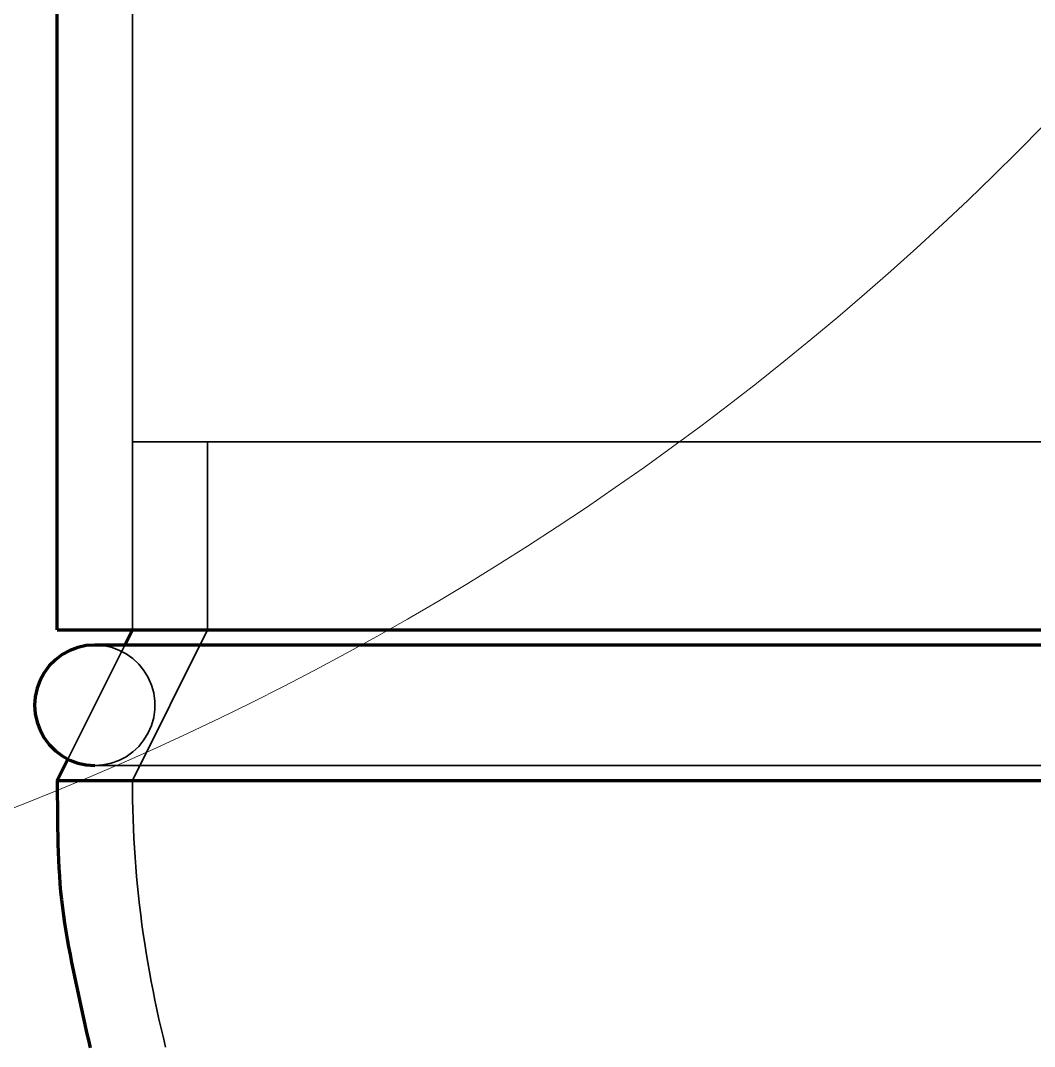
# Model space of a CAD drawing. Header units: millimetres. Extents: x 0 to 2382, y 0 to 420.
# Drawn here: x 269.68 to 276.08, y 226.87 to 233.35 of the extents above; entities that cross this region are included whole.
import ezdxf

# ---------------------------------------------------------------- set-up
doc = ezdxf.new("R2010")
doc.units = ezdxf.units.MM
doc.linetypes.add('IRAM-E-TRAZOS', pattern=[5, 4, -1])
for name, color, linetype, lineweight in [('01-VISIBLE', 7, 'CONTINUOUS', 70), ('02-OCULTA', 4, 'IRAM-E-TRAZOS', 35), ('08-FINA', 5, 'CONTINUOUS', 18)]:
    doc.layers.add(name, color=color, linetype=linetype, lineweight=lineweight)

msp = doc.modelspace()

# ---------------------------------------------------------------- linework, layer by layer
at = {"layer": '01-VISIBLE'}
for p, q in [((269.9125, 229.5), (269.9125, 233.5)), ((270.3875, 229.5), (270.34, 229.405)), ((269.9801, 228.6851), (269.9125, 228.55))]:
    msp.add_line(p, q, dxfattribs=at)
for points in [[(269.9125, 229.5), (269.9767, 229.5), (270.0409, 229.5), (270.1051, 229.5), (270.1693, 229.5), (270.2334, 229.5), (270.2976, 229.5), (270.3618, 229.5), (270.426, 229.5), (270.4902, 229.5), (270.5544, 229.5), (270.6186, 229.5), (270.6828, 229.5), (270.747, 229.5), (270.8112, 229.5), (270.8753, 229.5), (270.9395, 229.5), (271.0037, 229.5), (271.0679, 229.5), (271.1321, 229.5), (271.1963, 229.5), (271.2605, 229.5), (271.3247, 229.5), (271.3889, 229.5), (271.4531, 229.5), (271.5172, 229.5), (271.5814, 229.5), (271.6456, 229.5), (271.7098, 229.5), (271.774, 229.5), (271.8382, 229.5), (271.9024, 229.5), (271.9666, 229.5), (272.0308, 229.5), (272.095, 229.5), (272.1591, 229.5), (272.2233, 229.5), (272.2875, 229.5), (272.3517, 229.5), (272.4159, 229.5), (272.4801, 229.5), (272.5443, 229.5), (272.6085, 229.5), (272.6727, 229.5), (272.7369, 229.5), (272.801, 229.5), (272.8652, 229.5), (272.9294, 229.5), (272.9936, 229.5), (273.0578, 229.5), (273.122, 229.5), (273.1862, 229.5), (273.2504, 229.5), (273.3146, 229.5), (273.3788, 229.5), (273.4429, 229.5), (273.5071, 229.5), (273.5713, 229.5), (273.6355, 229.5), (273.6997, 229.5), (273.7639, 229.5), (273.8281, 229.5), (273.8923, 229.5), (273.9565, 229.5), (274.0207, 229.5), (274.0848, 229.5), (274.149, 229.5), (274.2132, 229.5), (274.2774, 229.5), (274.3416, 229.5), (274.4058, 229.5), (274.47, 229.5), (274.5342, 229.5), (274.5984, 229.5), (274.6626, 229.5), (274.7267, 229.5), (274.7909, 229.5), (274.8551, 229.5), (274.9193, 229.5), (274.9835, 229.5), (275.0477, 229.5), (275.1119, 229.5), (275.1761, 229.5), (275.2403, 229.5), (275.3045, 229.5), (275.3686, 229.5), (275.4328, 229.5), (275.497, 229.5), (275.5612, 229.5), (275.6254, 229.5), (275.6896, 229.5), (275.7538, 229.5), (275.818, 229.5), (275.8822, 229.5), (275.9464, 229.5), (276.0105, 229.5), (276.0747, 229.5), (276.1389, 229.5)], [(270.15, 229.405), (270.0959, 229.4011), (270.0429, 229.3896), (269.9921, 229.3707), (269.9446, 229.3447), (269.9012, 229.3122), (269.8628, 229.2738), (269.8303, 229.2304), (269.8043, 229.1829), (269.7854, 229.1321), (269.7739, 229.0791), (269.77, 229.025)], [(276.134, 229.405), (276.0704, 229.405), (276.0067, 229.405), (275.9431, 229.405), (275.8794, 229.405), (275.8157, 229.405), (275.7521, 229.405), (275.6884, 229.405), (275.6248, 229.405), (275.5611, 229.405), (275.4974, 229.405), (275.4338, 229.405), (275.3701, 229.405), (275.3065, 229.405), (275.2428, 229.405), (275.1791, 229.405), (275.1155, 229.405), (275.0518, 229.405), (274.9882, 229.405), (274.9245, 229.405), (274.8608, 229.405), (274.7972, 229.405), (274.7335, 229.405), (274.6699, 229.405), (274.6062, 229.405), (274.5425, 229.405), (274.4789, 229.405), (274.4152, 229.405), (274.3516, 229.405), (274.2879, 229.405), (274.2242, 229.405), (274.1606, 229.405), (274.0969, 229.405), (274.0333, 229.405), (273.9696, 229.405), (273.9059, 229.405), (273.8423, 229.405), (273.7786, 229.405), (273.715, 229.405), (273.6513, 229.405), (273.5876, 229.405), (273.524, 229.405), (273.4603, 229.405), (273.3967, 229.405), (273.333, 229.405), (273.2693, 229.405), (273.2057, 229.405), (273.142, 229.405), (273.0784, 229.405), (273.0147, 229.405), (272.951, 229.405), (272.8874, 229.405), (272.8237, 229.405), (272.7601, 229.405), (272.6964, 229.405), (272.6327, 229.405), (272.5691, 229.405), (272.5054, 229.405), (272.4418, 229.405), (272.3781, 229.405), (272.3144, 229.405), (272.2508, 229.405), (272.1871, 229.405), (272.1235, 229.405), (272.0598, 229.405), (271.9961, 229.405), (271.9325, 229.405), (271.8688, 229.405), (271.8052, 229.405), (271.7415, 229.405), (271.6778, 229.405), (271.6142, 229.405), (271.5505, 229.405), (271.4869, 229.405), (271.4232, 229.405), (271.3595, 229.405), (271.2959, 229.405), (271.2322, 229.405), (271.1686, 229.405), (271.1049, 229.405), (271.0412, 229.405), (270.9776, 229.405), (270.9139, 229.405), (270.8503, 229.405), (270.7866, 229.405), (270.7229, 229.405), (270.6593, 229.405), (270.5956, 229.405), (270.532, 229.405), (270.4683, 229.405), (270.4046, 229.405), (270.341, 229.405), (270.2773, 229.405), (270.2137, 229.405), (270.15, 229.405)], [(269.77, 229.025), (269.7739, 228.9709), (269.7854, 228.9179), (269.8043, 228.8671), (269.8303, 228.8196), (269.8628, 228.7762), (269.9012, 228.7378), (269.9446, 228.7053), (269.9921, 228.6793), (270.0429, 228.6604), (270.0959, 228.6489), (270.15, 228.645)], [(269.9125, 228.55), (269.9774, 228.55), (270.0423, 228.55), (270.1072, 228.55), (270.1721, 228.55), (270.237, 228.55), (270.3019, 228.55), (270.3668, 228.55), (270.4317, 228.55), (270.4966, 228.55), (270.5614, 228.55), (270.6263, 228.55), (270.6912, 228.55), (270.7561, 228.55), (270.821, 228.55), (270.8859, 228.55), (270.9508, 228.55), (271.0157, 228.55), (271.0806, 228.55), (271.1455, 228.55), (271.2104, 228.55), (271.2753, 228.55), (271.3402, 228.55), (271.4051, 228.55), (271.47, 228.55), (271.5349, 228.55), (271.5998, 228.55), (271.6647, 228.55), (271.7295, 228.55), (271.7944, 228.55), (271.8593, 228.55), (271.9242, 228.55), (271.9891, 228.55), (272.054, 228.55), (272.1189, 228.55), (272.1838, 228.55), (272.2487, 228.55), (272.3136, 228.55), (272.3785, 228.55), (272.4434, 228.55), (272.5083, 228.55), (272.5732, 228.55), (272.6381, 228.55), (272.703, 228.55), (272.7679, 228.55), (272.8328, 228.55), (272.8976, 228.55), (272.9625, 228.55), (273.0274, 228.55), (273.0923, 228.55), (273.1572, 228.55), (273.2221, 228.55), (273.287, 228.55), (273.3519, 228.55), (273.4168, 228.55), (273.4817, 228.55), (273.5466, 228.55), (273.6115, 228.55), (273.6764, 228.55), (273.7413, 228.55), (273.8062, 228.55), (273.8711, 228.55), (273.936, 228.55), (274.0009, 228.55), (274.0657, 228.55), (274.1306, 228.55), (274.1955, 228.55), (274.2604, 228.55), (274.3253, 228.55), (274.3902, 228.55), (274.4551, 228.55), (274.52, 228.55), (274.5849, 228.55), (274.6498, 228.55), (274.7147, 228.55), (274.7796, 228.55), (274.8445, 228.55), (274.9094, 228.55), (274.9743, 228.55), (275.0392, 228.55), (275.1041, 228.55), (275.169, 228.55), (275.2338, 228.55), (275.2987, 228.55), (275.3636, 228.55), (275.4285, 228.55), (275.4934, 228.55), (275.5583, 228.55), (275.6232, 228.55), (275.6881, 228.55), (275.753, 228.55), (275.8179, 228.55), (275.8828, 228.55), (275.9477, 228.55), (276.0126, 228.55), (276.0775, 228.55), (276.1424, 228.55)], [(269.9125, 228.55), (269.9129, 228.4998), (269.9133, 228.4496), (269.9137, 228.3994), (269.9141, 228.3492), (269.9146, 228.299), (269.9153, 228.2488), (269.9163, 228.1987), (269.9175, 228.1485), (269.9191, 228.0983), (269.9211, 228.0481), (269.9236, 227.998), (269.9266, 227.9479), (269.9303, 227.8978), (269.9346, 227.8478), (269.9396, 227.7979), (269.9454, 227.748), (269.9519, 227.6983), (269.9591, 227.6486), (269.9669, 227.599), (269.9754, 227.5495), (269.9843, 227.5001), (269.9937, 227.4508), (270.0034, 227.4016), (270.0134, 227.3524), (270.0236, 227.3032), (270.0339, 227.2541), (270.0445, 227.205), (270.0551, 227.156), (270.0658, 227.1069), (270.0766, 227.0579), (270.0876, 227.0089), (270.0986, 226.96), (270.1098, 226.911), (270.1211, 226.8621)]]:
    msp.add_lwpolyline(points, dxfattribs=at)
at = {"layer": '02-OCULTA'}
for p, q in [((270.3875, 229.5), (270.3875, 297.5)), ((270.3875, 229.5), (270.3875, 230.6875)), ((270.8625, 230.6875), (270.8625, 229.5)), ((270.8625, 229.5), (270.3875, 228.55)), ((270.34, 229.405), (269.9801, 228.6851))]:
    msp.add_line(p, q, dxfattribs=at)
for points in [[(276.095, 230.6875), (276.0449, 230.6875), (275.9949, 230.6875), (275.9448, 230.6875), (275.8947, 230.6875), (275.8447, 230.6875), (275.7946, 230.6875), (275.7445, 230.6875), (275.6945, 230.6875), (275.6444, 230.6875), (275.5943, 230.6875), (275.5443, 230.6875), (275.4942, 230.6875), (275.4441, 230.6875), (275.3941, 230.6875), (275.344, 230.6875), (275.2939, 230.6875), (275.2439, 230.6875), (275.1938, 230.6875), (275.1437, 230.6875), (275.0937, 230.6875), (275.0436, 230.6875), (274.9936, 230.6875), (274.9435, 230.6875), (274.8934, 230.6875), (274.8434, 230.6875), (274.7933, 230.6875), (274.7432, 230.6875), (274.6932, 230.6875), (274.6431, 230.6875), (274.593, 230.6875), (274.543, 230.6875), (274.4929, 230.6875), (274.4428, 230.6875), (274.3928, 230.6875), (274.3427, 230.6875), (274.2926, 230.6875), (274.2426, 230.6875), (274.1925, 230.6875), (274.1424, 230.6875), (274.0924, 230.6875), (274.0423, 230.6875), (273.9922, 230.6875), (273.9422, 230.6875), (273.8921, 230.6875), (273.842, 230.6875), (273.792, 230.6875), (273.7419, 230.6875), (273.6918, 230.6875), (273.6418, 230.6875), (273.5917, 230.6875), (273.5416, 230.6875), (273.4916, 230.6875), (273.4415, 230.6875), (273.3914, 230.6875), (273.3414, 230.6875), (273.2913, 230.6875), (273.2412, 230.6875), (273.1912, 230.6875), (273.1411, 230.6875), (273.0911, 230.6875), (273.041, 230.6875), (272.9909, 230.6875), (272.9409, 230.6875), (272.8908, 230.6875), (272.8407, 230.6875), (272.7907, 230.6875), (272.7406, 230.6875), (272.6905, 230.6875), (272.6405, 230.6875), (272.5904, 230.6875), (272.5403, 230.6875), (272.4903, 230.6875), (272.4402, 230.6875), (272.3901, 230.6875), (272.3401, 230.6875), (272.29, 230.6875), (272.2399, 230.6875), (272.1899, 230.6875), (272.1398, 230.6875), (272.0897, 230.6875), (272.0397, 230.6875), (271.9896, 230.6875), (271.9395, 230.6875), (271.8895, 230.6875), (271.8394, 230.6875), (271.7893, 230.6875), (271.7393, 230.6875), (271.6892, 230.6875), (271.6391, 230.6875), (271.5891, 230.6875), (271.539, 230.6875), (271.4889, 230.6875), (271.4389, 230.6875), (271.3888, 230.6875), (271.3387, 230.6875), (271.2887, 230.6875), (271.2386, 230.6875), (271.1886, 230.6875), (271.1385, 230.6875), (271.0884, 230.6875), (271.0384, 230.6875), (270.9883, 230.6875), (270.9382, 230.6875), (270.8882, 230.6875), (270.8381, 230.6875), (270.788, 230.6875), (270.738, 230.6875), (270.6879, 230.6875), (270.6378, 230.6875), (270.5878, 230.6875), (270.5377, 230.6875), (270.4876, 230.6875), (270.4376, 230.6875), (270.3875, 230.6875)], [(270.3875, 230.6875), (270.4826, 230.6875), (270.5777, 230.6875), (270.6729, 230.6875), (270.768, 230.6875), (270.8631, 230.6875), (270.9582, 230.6875), (271.0534, 230.6875), (271.1485, 230.6875), (271.2436, 230.6875), (271.3387, 230.6875), (271.4339, 230.6875), (271.529, 230.6875), (271.6241, 230.6875), (271.7192, 230.6875), (271.8144, 230.6875), (271.9095, 230.6875), (272.0046, 230.6875), (272.0997, 230.6875), (272.1949, 230.6875), (272.29, 230.6875), (272.3851, 230.6875), (272.4802, 230.6875), (272.5754, 230.6875), (272.6705, 230.6875), (272.7656, 230.6875), (272.8607, 230.6875), (272.9559, 230.6875), (273.051, 230.6875), (273.1461, 230.6875), (273.2412, 230.6875), (273.3364, 230.6875), (273.4315, 230.6875), (273.5266, 230.6875), (273.6217, 230.6875), (273.7169, 230.6875), (273.812, 230.6875), (273.9071, 230.6875), (274.0022, 230.6875), (274.0974, 230.6875), (274.1925, 230.6875), (274.2876, 230.6875), (274.3827, 230.6875), (274.4779, 230.6875), (274.573, 230.6875), (274.6681, 230.6875), (274.7632, 230.6875), (274.8584, 230.6875), (274.9535, 230.6875), (275.0486, 230.6875), (275.1437, 230.6875), (275.2389, 230.6875), (275.334, 230.6875), (275.4291, 230.6875), (275.5242, 230.6875), (275.6194, 230.6875), (275.7145, 230.6875), (275.8096, 230.6875), (275.9047, 230.6875), (275.9999, 230.6875), (276.095, 230.6875)], [(276.1125, 230.6875), (276.0625, 230.6875), (276.0125, 230.6875), (275.9625, 230.6875), (275.9125, 230.6875), (275.8625, 230.6875), (275.8125, 230.6875), (275.7625, 230.6875), (275.7125, 230.6875), (275.6625, 230.6875), (275.6125, 230.6875), (275.5625, 230.6875), (275.5125, 230.6875), (275.4625, 230.6875), (275.4125, 230.6875), (275.3625, 230.6875), (275.3125, 230.6875), (275.2625, 230.6875), (275.2125, 230.6875), (275.1625, 230.6875), (275.1125, 230.6875), (275.0625, 230.6875), (275.0125, 230.6875), (274.9625, 230.6875), (274.9125, 230.6875), (274.8625, 230.6875), (274.8125, 230.6875), (274.7625, 230.6875), (274.7125, 230.6875), (274.6625, 230.6875), (274.6125, 230.6875), (274.5625, 230.6875), (274.5125, 230.6875), (274.4625, 230.6875), (274.4125, 230.6875), (274.3625, 230.6875), (274.3125, 230.6875), (274.2625, 230.6875), (274.2125, 230.6875), (274.1625, 230.6875), (274.1125, 230.6875), (274.0625, 230.6875), (274.0125, 230.6875), (273.9625, 230.6875), (273.9125, 230.6875), (273.8625, 230.6875), (273.8125, 230.6875), (273.7625, 230.6875), (273.7125, 230.6875), (273.6625, 230.6875), (273.6125, 230.6875), (273.5625, 230.6875), (273.5125, 230.6875), (273.4625, 230.6875), (273.4125, 230.6875), (273.3625, 230.6875), (273.3125, 230.6875), (273.2625, 230.6875), (273.2125, 230.6875), (273.1625, 230.6875), (273.1125, 230.6875), (273.0625, 230.6875), (273.0125, 230.6875), (272.9625, 230.6875), (272.9125, 230.6875), (272.8625, 230.6875), (272.8125, 230.6875), (272.7625, 230.6875), (272.7125, 230.6875), (272.6625, 230.6875), (272.6125, 230.6875), (272.5625, 230.6875), (272.5125, 230.6875), (272.4625, 230.6875), (272.4125, 230.6875), (272.3625, 230.6875), (272.3125, 230.6875), (272.2625, 230.6875), (272.2125, 230.6875), (272.1625, 230.6875), (272.1125, 230.6875), (272.0625, 230.6875), (272.0125, 230.6875), (271.9625, 230.6875), (271.9125, 230.6875), (271.8625, 230.6875), (271.8125, 230.6875), (271.7625, 230.6875), (271.7125, 230.6875), (271.6625, 230.6875), (271.6125, 230.6875), (271.5625, 230.6875), (271.5125, 230.6875), (271.4625, 230.6875), (271.4125, 230.6875), (271.3625, 230.6875), (271.3125, 230.6875), (271.2625, 230.6875), (271.2125, 230.6875), (271.1625, 230.6875), (271.1125, 230.6875), (271.0625, 230.6875), (271.0125, 230.6875), (270.9625, 230.6875), (270.9125, 230.6875), (270.8625, 230.6875)], [(270.8625, 230.6875), (270.9552, 230.6875), (271.048, 230.6875), (271.1407, 230.6875), (271.2335, 230.6875), (271.3262, 230.6875), (271.419, 230.6875), (271.5117, 230.6875), (271.6045, 230.6875), (271.6972, 230.6875), (271.79, 230.6875), (271.8827, 230.6875), (271.9755, 230.6875), (272.0682, 230.6875), (272.161, 230.6875), (272.2537, 230.6875), (272.3465, 230.6875), (272.4392, 230.6875), (272.532, 230.6875), (272.6247, 230.6875), (272.7175, 230.6875), (272.8102, 230.6875), (272.903, 230.6875), (272.9957, 230.6875), (273.0885, 230.6875), (273.1812, 230.6875), (273.274, 230.6875), (273.3667, 230.6875), (273.4595, 230.6875), (273.5522, 230.6875), (273.645, 230.6875), (273.7377, 230.6875), (273.8305, 230.6875), (273.9232, 230.6875), (274.016, 230.6875), (274.1087, 230.6875), (274.2015, 230.6875), (274.2942, 230.6875), (274.387, 230.6875), (274.4797, 230.6875), (274.5725, 230.6875), (274.6652, 230.6875), (274.758, 230.6875), (274.8507, 230.6875), (274.9435, 230.6875), (275.0362, 230.6875), (275.129, 230.6875), (275.2217, 230.6875), (275.3145, 230.6875), (275.4072, 230.6875), (275.5, 230.6875), (275.5927, 230.6875), (275.6855, 230.6875), (275.7782, 230.6875), (275.871, 230.6875), (275.9637, 230.6875), (276.0565, 230.6875), (276.1492, 230.6875)], [(276.1125, 229.5), (276.0625, 229.5), (276.0125, 229.5), (275.9625, 229.5), (275.9125, 229.5), (275.8625, 229.5), (275.8125, 229.5), (275.7625, 229.5), (275.7125, 229.5), (275.6625, 229.5), (275.6125, 229.5), (275.5625, 229.5), (275.5125, 229.5), (275.4625, 229.5), (275.4125, 229.5), (275.3625, 229.5), (275.3125, 229.5), (275.2625, 229.5), (275.2125, 229.5), (275.1625, 229.5), (275.1125, 229.5), (275.0625, 229.5), (275.0125, 229.5), (274.9625, 229.5), (274.9125, 229.5), (274.8625, 229.5), (274.8125, 229.5), (274.7625, 229.5), (274.7125, 229.5), (274.6625, 229.5), (274.6125, 229.5), (274.5625, 229.5), (274.5125, 229.5), (274.4625, 229.5), (274.4125, 229.5), (274.3625, 229.5), (274.3125, 229.5), (274.2625, 229.5), (274.2125, 229.5), (274.1625, 229.5), (274.1125, 229.5), (274.0625, 229.5), (274.0125, 229.5), (273.9625, 229.5), (273.9125, 229.5), (273.8625, 229.5), (273.8125, 229.5), (273.7625, 229.5), (273.7125, 229.5), (273.6625, 229.5), (273.6125, 229.5), (273.5625, 229.5), (273.5125, 229.5), (273.4625, 229.5), (273.4125, 229.5), (273.3625, 229.5), (273.3125, 229.5), (273.2625, 229.5), (273.2125, 229.5), (273.1625, 229.5), (273.1125, 229.5), (273.0625, 229.5), (273.0125, 229.5), (272.9625, 229.5), (272.9125, 229.5), (272.8625, 229.5), (272.8125, 229.5), (272.7625, 229.5), (272.7125, 229.5), (272.6625, 229.5), (272.6125, 229.5), (272.5625, 229.5), (272.5125, 229.5), (272.4625, 229.5), (272.4125, 229.5), (272.3625, 229.5), (272.3125, 229.5), (272.2625, 229.5), (272.2125, 229.5), (272.1625, 229.5), (272.1125, 229.5), (272.0625, 229.5), (272.0125, 229.5), (271.9625, 229.5), (271.9125, 229.5), (271.8625, 229.5), (271.8125, 229.5), (271.7625, 229.5), (271.7125, 229.5), (271.6625, 229.5), (271.6125, 229.5), (271.5625, 229.5), (271.5125, 229.5), (271.4625, 229.5), (271.4125, 229.5), (271.3625, 229.5), (271.3125, 229.5), (271.2625, 229.5), (271.2125, 229.5), (271.1625, 229.5), (271.1125, 229.5), (271.0625, 229.5), (271.0125, 229.5), (270.9625, 229.5), (270.9125, 229.5), (270.8625, 229.5), (270.8125, 229.5), (270.7625, 229.5), (270.7125, 229.5), (270.6625, 229.5), (270.6125, 229.5), (270.5625, 229.5), (270.5125, 229.5), (270.4625, 229.5), (270.4125, 229.5), (270.3625, 229.5), (270.3125, 229.5), (270.2625, 229.5), (270.2125, 229.5), (270.1625, 229.5), (270.1125, 229.5), (270.0625, 229.5), (270.0125, 229.5), (269.9625, 229.5), (269.9125, 229.5)], [(276.095, 229.5), (276.0449, 229.5), (275.9949, 229.5), (275.9448, 229.5), (275.8947, 229.5), (275.8447, 229.5), (275.7946, 229.5), (275.7445, 229.5), (275.6945, 229.5), (275.6444, 229.5), (275.5943, 229.5), (275.5443, 229.5), (275.4942, 229.5), (275.4441, 229.5), (275.3941, 229.5), (275.344, 229.5), (275.2939, 229.5), (275.2439, 229.5), (275.1938, 229.5), (275.1437, 229.5), (275.0937, 229.5), (275.0436, 229.5), (274.9936, 229.5), (274.9435, 229.5), (274.8934, 229.5), (274.8434, 229.5), (274.7933, 229.5), (274.7432, 229.5), (274.6932, 229.5), (274.6431, 229.5), (274.593, 229.5), (274.543, 229.5), (274.4929, 229.5), (274.4428, 229.5), (274.3928, 229.5), (274.3427, 229.5), (274.2926, 229.5), (274.2426, 229.5), (274.1925, 229.5), (274.1424, 229.5), (274.0924, 229.5), (274.0423, 229.5), (273.9922, 229.5), (273.9422, 229.5), (273.8921, 229.5), (273.842, 229.5), (273.792, 229.5), (273.7419, 229.5), (273.6918, 229.5), (273.6418, 229.5), (273.5917, 229.5), (273.5416, 229.5), (273.4916, 229.5), (273.4415, 229.5), (273.3914, 229.5), (273.3414, 229.5), (273.2913, 229.5), (273.2412, 229.5), (273.1912, 229.5), (273.1411, 229.5), (273.0911, 229.5), (273.041, 229.5), (272.9909, 229.5), (272.9409, 229.5), (272.8908, 229.5), (272.8407, 229.5), (272.7907, 229.5), (272.7406, 229.5), (272.6905, 229.5), (272.6405, 229.5), (272.5904, 229.5), (272.5403, 229.5), (272.4903, 229.5), (272.4402, 229.5), (272.3901, 229.5), (272.3401, 229.5), (272.29, 229.5), (272.2399, 229.5), (272.1899, 229.5), (272.1398, 229.5), (272.0897, 229.5), (272.0397, 229.5), (271.9896, 229.5), (271.9395, 229.5), (271.8895, 229.5), (271.8394, 229.5), (271.7893, 229.5), (271.7393, 229.5), (271.6892, 229.5), (271.6391, 229.5), (271.5891, 229.5), (271.539, 229.5), (271.4889, 229.5), (271.4389, 229.5), (271.3888, 229.5), (271.3387, 229.5), (271.2887, 229.5), (271.2386, 229.5), (271.1886, 229.5), (271.1385, 229.5), (271.0884, 229.5), (271.0384, 229.5), (270.9883, 229.5), (270.9382, 229.5), (270.8882, 229.5), (270.8381, 229.5), (270.788, 229.5), (270.738, 229.5), (270.6879, 229.5), (270.6378, 229.5), (270.5878, 229.5), (270.5377, 229.5), (270.4876, 229.5), (270.4376, 229.5), (270.3875, 229.5)], [(270.3875, 229.5), (270.4826, 229.5), (270.5777, 229.5), (270.6729, 229.5), (270.768, 229.5), (270.8631, 229.5), (270.9582, 229.5), (271.0534, 229.5), (271.1485, 229.5), (271.2436, 229.5), (271.3387, 229.5), (271.4339, 229.5), (271.529, 229.5), (271.6241, 229.5), (271.7192, 229.5), (271.8144, 229.5), (271.9095, 229.5), (272.0046, 229.5), (272.0997, 229.5), (272.1949, 229.5), (272.29, 229.5), (272.3851, 229.5), (272.4802, 229.5), (272.5754, 229.5), (272.6705, 229.5), (272.7656, 229.5), (272.8607, 229.5), (272.9559, 229.5), (273.051, 229.5), (273.1461, 229.5), (273.2412, 229.5), (273.3364, 229.5), (273.4315, 229.5), (273.5266, 229.5), (273.6217, 229.5), (273.7169, 229.5), (273.812, 229.5), (273.9071, 229.5), (274.0022, 229.5), (274.0974, 229.5), (274.1925, 229.5), (274.2876, 229.5), (274.3827, 229.5), (274.4779, 229.5), (274.573, 229.5), (274.6681, 229.5), (274.7632, 229.5), (274.8584, 229.5), (274.9535, 229.5), (275.0486, 229.5), (275.1437, 229.5), (275.2389, 229.5), (275.334, 229.5), (275.4291, 229.5), (275.5242, 229.5), (275.6194, 229.5), (275.7145, 229.5), (275.8096, 229.5), (275.9047, 229.5), (275.9999, 229.5), (276.095, 229.5)], [(276.095, 229.5), (276.0449, 229.5), (275.9949, 229.5), (275.9448, 229.5), (275.8947, 229.5), (275.8447, 229.5), (275.7946, 229.5), (275.7445, 229.5), (275.6945, 229.5), (275.6444, 229.5), (275.5943, 229.5), (275.5443, 229.5), (275.4942, 229.5), (275.4441, 229.5), (275.3941, 229.5), (275.344, 229.5), (275.2939, 229.5), (275.2439, 229.5), (275.1938, 229.5), (275.1437, 229.5), (275.0937, 229.5), (275.0436, 229.5), (274.9936, 229.5), (274.9435, 229.5), (274.8934, 229.5), (274.8434, 229.5), (274.7933, 229.5), (274.7432, 229.5), (274.6932, 229.5), (274.6431, 229.5), (274.593, 229.5), (274.543, 229.5), (274.4929, 229.5), (274.4428, 229.5), (274.3928, 229.5), (274.3427, 229.5), (274.2926, 229.5), (274.2426, 229.5), (274.1925, 229.5), (274.1424, 229.5), (274.0924, 229.5), (274.0423, 229.5), (273.9922, 229.5), (273.9422, 229.5), (273.8921, 229.5), (273.842, 229.5), (273.792, 229.5), (273.7419, 229.5), (273.6918, 229.5), (273.6418, 229.5), (273.5917, 229.5), (273.5416, 229.5), (273.4916, 229.5), (273.4415, 229.5), (273.3914, 229.5), (273.3414, 229.5), (273.2913, 229.5), (273.2412, 229.5), (273.1912, 229.5), (273.1411, 229.5), (273.0911, 229.5), (273.041, 229.5), (272.9909, 229.5), (272.9409, 229.5), (272.8908, 229.5), (272.8407, 229.5), (272.7907, 229.5), (272.7406, 229.5), (272.6905, 229.5), (272.6405, 229.5), (272.5904, 229.5), (272.5403, 229.5), (272.4903, 229.5), (272.4402, 229.5), (272.3901, 229.5), (272.3401, 229.5), (272.29, 229.5), (272.2399, 229.5), (272.1899, 229.5), (272.1398, 229.5), (272.0897, 229.5), (272.0397, 229.5), (271.9896, 229.5), (271.9395, 229.5), (271.8895, 229.5), (271.8394, 229.5), (271.7893, 229.5), (271.7393, 229.5), (271.6892, 229.5), (271.6391, 229.5), (271.5891, 229.5), (271.539, 229.5), (271.4889, 229.5), (271.4389, 229.5), (271.3888, 229.5), (271.3387, 229.5), (271.2887, 229.5), (271.2386, 229.5), (271.1886, 229.5), (271.1385, 229.5), (271.0884, 229.5), (271.0384, 229.5), (270.9883, 229.5), (270.9382, 229.5), (270.8882, 229.5), (270.8381, 229.5), (270.788, 229.5), (270.738, 229.5), (270.6879, 229.5), (270.6378, 229.5), (270.5878, 229.5), (270.5377, 229.5), (270.4876, 229.5), (270.4376, 229.5), (270.3875, 229.5)], [(270.3875, 229.5), (270.4826, 229.5), (270.5777, 229.5), (270.6729, 229.5), (270.768, 229.5), (270.8631, 229.5), (270.9582, 229.5), (271.0534, 229.5), (271.1485, 229.5), (271.2436, 229.5), (271.3387, 229.5), (271.4339, 229.5), (271.529, 229.5), (271.6241, 229.5), (271.7192, 229.5), (271.8144, 229.5), (271.9095, 229.5), (272.0046, 229.5), (272.0997, 229.5), (272.1949, 229.5), (272.29, 229.5), (272.3851, 229.5), (272.4802, 229.5), (272.5754, 229.5), (272.6705, 229.5), (272.7656, 229.5), (272.8607, 229.5), (272.9559, 229.5), (273.051, 229.5), (273.1461, 229.5), (273.2412, 229.5), (273.3364, 229.5), (273.4315, 229.5), (273.5266, 229.5), (273.6217, 229.5), (273.7169, 229.5), (273.812, 229.5), (273.9071, 229.5), (274.0022, 229.5), (274.0974, 229.5), (274.1925, 229.5), (274.2876, 229.5), (274.3827, 229.5), (274.4779, 229.5), (274.573, 229.5), (274.6681, 229.5), (274.7632, 229.5), (274.8584, 229.5), (274.9535, 229.5), (275.0486, 229.5), (275.1437, 229.5), (275.2389, 229.5), (275.334, 229.5), (275.4291, 229.5), (275.5242, 229.5), (275.6194, 229.5), (275.7145, 229.5), (275.8096, 229.5), (275.9047, 229.5), (275.9999, 229.5), (276.095, 229.5)], [(276.1125, 229.5), (276.0625, 229.5), (276.0125, 229.5), (275.9625, 229.5), (275.9125, 229.5), (275.8625, 229.5), (275.8125, 229.5), (275.7625, 229.5), (275.7125, 229.5), (275.6625, 229.5), (275.6125, 229.5), (275.5625, 229.5), (275.5125, 229.5), (275.4625, 229.5), (275.4125, 229.5), (275.3625, 229.5), (275.3125, 229.5), (275.2625, 229.5), (275.2125, 229.5), (275.1625, 229.5), (275.1125, 229.5), (275.0625, 229.5), (275.0125, 229.5), (274.9625, 229.5), (274.9125, 229.5), (274.8625, 229.5), (274.8125, 229.5), (274.7625, 229.5), (274.7125, 229.5), (274.6625, 229.5), (274.6125, 229.5), (274.5625, 229.5), (274.5125, 229.5), (274.4625, 229.5), (274.4125, 229.5), (274.3625, 229.5), (274.3125, 229.5), (274.2625, 229.5), (274.2125, 229.5), (274.1625, 229.5), (274.1125, 229.5), (274.0625, 229.5), (274.0125, 229.5), (273.9625, 229.5), (273.9125, 229.5), (273.8625, 229.5), (273.8125, 229.5), (273.7625, 229.5), (273.7125, 229.5), (273.6625, 229.5), (273.6125, 229.5), (273.5625, 229.5), (273.5125, 229.5), (273.4625, 229.5), (273.4125, 229.5), (273.3625, 229.5), (273.3125, 229.5), (273.2625, 229.5), (273.2125, 229.5), (273.1625, 229.5), (273.1125, 229.5), (273.0625, 229.5), (273.0125, 229.5), (272.9625, 229.5), (272.9125, 229.5), (272.8625, 229.5), (272.8125, 229.5), (272.7625, 229.5), (272.7125, 229.5), (272.6625, 229.5), (272.6125, 229.5), (272.5625, 229.5), (272.5125, 229.5), (272.4625, 229.5), (272.4125, 229.5), (272.3625, 229.5), (272.3125, 229.5), (272.2625, 229.5), (272.2125, 229.5), (272.1625, 229.5), (272.1125, 229.5), (272.0625, 229.5), (272.0125, 229.5), (271.9625, 229.5), (271.9125, 229.5), (271.8625, 229.5), (271.8125, 229.5), (271.7625, 229.5), (271.7125, 229.5), (271.6625, 229.5), (271.6125, 229.5), (271.5625, 229.5), (271.5125, 229.5), (271.4625, 229.5), (271.4125, 229.5), (271.3625, 229.5), (271.3125, 229.5), (271.2625, 229.5), (271.2125, 229.5), (271.1625, 229.5), (271.1125, 229.5), (271.0625, 229.5), (271.0125, 229.5), (270.9625, 229.5), (270.9125, 229.5), (270.8625, 229.5)], [(270.8625, 229.5), (270.9552, 229.5), (271.048, 229.5), (271.1407, 229.5), (271.2335, 229.5), (271.3262, 229.5), (271.419, 229.5), (271.5117, 229.5), (271.6045, 229.5), (271.6972, 229.5), (271.79, 229.5), (271.8827, 229.5), (271.9755, 229.5), (272.0682, 229.5), (272.161, 229.5), (272.2537, 229.5), (272.3465, 229.5), (272.4392, 229.5), (272.532, 229.5), (272.6247, 229.5), (272.7175, 229.5), (272.8102, 229.5), (272.903, 229.5), (272.9957, 229.5), (273.0885, 229.5), (273.1812, 229.5), (273.274, 229.5), (273.3667, 229.5), (273.4595, 229.5), (273.5522, 229.5), (273.645, 229.5), (273.7377, 229.5), (273.8305, 229.5), (273.9232, 229.5), (274.016, 229.5), (274.1087, 229.5), (274.2015, 229.5), (274.2942, 229.5), (274.387, 229.5), (274.4797, 229.5), (274.5725, 229.5), (274.6652, 229.5), (274.758, 229.5), (274.8507, 229.5), (274.9435, 229.5), (275.0362, 229.5), (275.129, 229.5), (275.2217, 229.5), (275.3145, 229.5), (275.4072, 229.5), (275.5, 229.5), (275.5927, 229.5), (275.6855, 229.5), (275.7782, 229.5), (275.871, 229.5), (275.9637, 229.5), (276.0565, 229.5), (276.1492, 229.5)], [(276.1039, 229.405), (276.0538, 229.405), (276.0038, 229.405), (275.9538, 229.405), (275.9037, 229.405), (275.8537, 229.405), (275.8037, 229.405), (275.7536, 229.405), (275.7036, 229.405), (275.6536, 229.405), (275.6035, 229.405), (275.5535, 229.405), (275.5035, 229.405), (275.4534, 229.405), (275.4034, 229.405), (275.3534, 229.405), (275.3033, 229.405), (275.2533, 229.405), (275.2033, 229.405), (275.1532, 229.405), (275.1032, 229.405), (275.0532, 229.405), (275.0031, 229.405), (274.9531, 229.405), (274.9031, 229.405), (274.8531, 229.405), (274.803, 229.405), (274.753, 229.405), (274.703, 229.405), (274.6529, 229.405), (274.6029, 229.405), (274.5529, 229.405), (274.5028, 229.405), (274.4528, 229.405), (274.4028, 229.405), (274.3527, 229.405), (274.3027, 229.405), (274.2527, 229.405), (274.2026, 229.405), (274.1526, 229.405), (274.1026, 229.405), (274.0525, 229.405), (274.0025, 229.405), (273.9525, 229.405), (273.9024, 229.405), (273.8524, 229.405), (273.8024, 229.405), (273.7523, 229.405), (273.7023, 229.405), (273.6523, 229.405), (273.6022, 229.405), (273.5522, 229.405), (273.5022, 229.405), (273.4521, 229.405), (273.4021, 229.405), (273.3521, 229.405), (273.302, 229.405), (273.252, 229.405), (273.202, 229.405), (273.1519, 229.405), (273.1019, 229.405), (273.0519, 229.405), (273.0019, 229.405), (272.9518, 229.405), (272.9018, 229.405), (272.8518, 229.405), (272.8017, 229.405), (272.7517, 229.405), (272.7017, 229.405), (272.6516, 229.405), (272.6016, 229.405), (272.5516, 229.405), (272.5015, 229.405), (272.4515, 229.405), (272.4015, 229.405), (272.3514, 229.405), (272.3014, 229.405), (272.2514, 229.405), (272.2013, 229.405), (272.1513, 229.405), (272.1013, 229.405), (272.0512, 229.405), (272.0012, 229.405), (271.9512, 229.405), (271.9011, 229.405), (271.8511, 229.405), (271.8011, 229.405), (271.751, 229.405), (271.701, 229.405), (271.651, 229.405), (271.6009, 229.405), (271.5509, 229.405), (271.5009, 229.405), (271.4508, 229.405), (271.4008, 229.405), (271.3508, 229.405), (271.3007, 229.405), (271.2507, 229.405), (271.2007, 229.405), (271.1506, 229.405), (271.1006, 229.405), (271.0506, 229.405), (271.0006, 229.405), (270.9505, 229.405), (270.9005, 229.405), (270.8505, 229.405), (270.8004, 229.405), (270.7504, 229.405), (270.7004, 229.405), (270.6503, 229.405), (270.6003, 229.405), (270.5503, 229.405), (270.5002, 229.405), (270.4502, 229.405), (270.4002, 229.405), (270.3501, 229.405), (270.3001, 229.405), (270.2501, 229.405), (270.2, 229.405), (270.15, 229.405)], [(270.15, 229.405), (270.2017, 229.4015), (270.2525, 229.3909), (270.3014, 229.3735), (270.3474, 229.3497), (270.3898, 229.3198), (270.4277, 229.2844), (270.4604, 229.2441), (270.4874, 229.1998), (270.5081, 229.1523), (270.5221, 229.1023), (270.5291, 229.0509), (270.5291, 228.9991), (270.5221, 228.9477), (270.5081, 228.8977), (270.4874, 228.8502), (270.4604, 228.8059), (270.4277, 228.7656), (270.3898, 228.7302), (270.3474, 228.7003), (270.3014, 228.6765), (270.2525, 228.6591), (270.2017, 228.6485), (270.15, 228.645)], [(270.15, 228.645), (270.2, 228.645), (270.2501, 228.645), (270.3001, 228.645), (270.3501, 228.645), (270.4002, 228.645), (270.4502, 228.645), (270.5002, 228.645), (270.5503, 228.645), (270.6003, 228.645), (270.6503, 228.645), (270.7004, 228.645), (270.7504, 228.645), (270.8004, 228.645), (270.8505, 228.645), (270.9005, 228.645), (270.9505, 228.645), (271.0006, 228.645), (271.0506, 228.645), (271.1006, 228.645), (271.1506, 228.645), (271.2007, 228.645), (271.2507, 228.645), (271.3007, 228.645), (271.3508, 228.645), (271.4008, 228.645), (271.4508, 228.645), (271.5009, 228.645), (271.5509, 228.645), (271.6009, 228.645), (271.651, 228.645), (271.701, 228.645), (271.751, 228.645), (271.8011, 228.645), (271.8511, 228.645), (271.9011, 228.645), (271.9512, 228.645), (272.0012, 228.645), (272.0512, 228.645), (272.1013, 228.645), (272.1513, 228.645), (272.2013, 228.645), (272.2514, 228.645), (272.3014, 228.645), (272.3514, 228.645), (272.4015, 228.645), (272.4515, 228.645), (272.5015, 228.645), (272.5516, 228.645), (272.6016, 228.645), (272.6516, 228.645), (272.7017, 228.645), (272.7517, 228.645), (272.8017, 228.645), (272.8518, 228.645), (272.9018, 228.645), (272.9518, 228.645), (273.0019, 228.645), (273.0519, 228.645), (273.1019, 228.645), (273.1519, 228.645), (273.202, 228.645), (273.252, 228.645), (273.302, 228.645), (273.3521, 228.645), (273.4021, 228.645), (273.4521, 228.645), (273.5022, 228.645), (273.5522, 228.645), (273.6022, 228.645), (273.6523, 228.645), (273.7023, 228.645), (273.7523, 228.645), (273.8024, 228.645), (273.8524, 228.645), (273.9024, 228.645), (273.9525, 228.645), (274.0025, 228.645), (274.0525, 228.645), (274.1026, 228.645), (274.1526, 228.645), (274.2026, 228.645), (274.2527, 228.645), (274.3027, 228.645), (274.3527, 228.645), (274.4028, 228.645), (274.4528, 228.645), (274.5028, 228.645), (274.5529, 228.645), (274.6029, 228.645), (274.6529, 228.645), (274.703, 228.645), (274.753, 228.645), (274.803, 228.645), (274.8531, 228.645), (274.9031, 228.645), (274.9531, 228.645), (275.0031, 228.645), (275.0532, 228.645), (275.1032, 228.645), (275.1532, 228.645), (275.2033, 228.645), (275.2533, 228.645), (275.3033, 228.645), (275.3534, 228.645), (275.4034, 228.645), (275.4534, 228.645), (275.5035, 228.645), (275.5535, 228.645), (275.6035, 228.645), (275.6536, 228.645), (275.7036, 228.645), (275.7536, 228.645), (275.8037, 228.645), (275.8537, 228.645), (275.9037, 228.645), (275.9538, 228.645), (276.0038, 228.645), (276.0538, 228.645), (276.1039, 228.645)], [(270.15, 228.645), (270.2463, 228.645), (270.3426, 228.645), (270.4389, 228.645), (270.5352, 228.645), (270.6315, 228.645), (270.7278, 228.645), (270.8241, 228.645), (270.9204, 228.645), (271.0167, 228.645), (271.1131, 228.645), (271.2094, 228.645), (271.3057, 228.645), (271.402, 228.645), (271.4983, 228.645), (271.5946, 228.645), (271.6909, 228.645), (271.7873, 228.645), (271.8836, 228.645), (271.9799, 228.645), (272.0762, 228.645), (272.1725, 228.645), (272.2688, 228.645), (272.3652, 228.645), (272.4615, 228.645), (272.5578, 228.645), (272.6541, 228.645), (272.7504, 228.645), (272.8467, 228.645), (272.9431, 228.645), (273.0394, 228.645), (273.1357, 228.645), (273.232, 228.645), (273.3283, 228.645), (273.4246, 228.645), (273.5209, 228.645), (273.6172, 228.645), (273.7136, 228.645), (273.8099, 228.645), (273.9062, 228.645), (274.0025, 228.645), (274.0988, 228.645), (274.1951, 228.645), (274.2914, 228.645), (274.3877, 228.645), (274.4841, 228.645), (274.5804, 228.645), (274.6767, 228.645), (274.773, 228.645), (274.8693, 228.645), (274.9656, 228.645), (275.0619, 228.645), (275.1582, 228.645), (275.2546, 228.645), (275.3509, 228.645), (275.4472, 228.645), (275.5435, 228.645), (275.6398, 228.645), (275.7361, 228.645), (275.8324, 228.645), (275.9287, 228.645), (276.0251, 228.645), (276.1214, 228.645)], [(276.1125, 228.55), (276.0625, 228.55), (276.0125, 228.55), (275.9625, 228.55), (275.9125, 228.55), (275.8625, 228.55), (275.8125, 228.55), (275.7625, 228.55), (275.7125, 228.55), (275.6625, 228.55), (275.6125, 228.55), (275.5625, 228.55), (275.5125, 228.55), (275.4625, 228.55), (275.4125, 228.55), (275.3625, 228.55), (275.3125, 228.55), (275.2625, 228.55), (275.2125, 228.55), (275.1625, 228.55), (275.1125, 228.55), (275.0625, 228.55), (275.0125, 228.55), (274.9625, 228.55), (274.9125, 228.55), (274.8625, 228.55), (274.8125, 228.55), (274.7625, 228.55), (274.7125, 228.55), (274.6625, 228.55), (274.6125, 228.55), (274.5625, 228.55), (274.5125, 228.55), (274.4625, 228.55), (274.4125, 228.55), (274.3625, 228.55), (274.3125, 228.55), (274.2625, 228.55), (274.2125, 228.55), (274.1625, 228.55), (274.1125, 228.55), (274.0625, 228.55), (274.0125, 228.55), (273.9625, 228.55), (273.9125, 228.55), (273.8625, 228.55), (273.8125, 228.55), (273.7625, 228.55), (273.7125, 228.55), (273.6625, 228.55), (273.6125, 228.55), (273.5625, 228.55), (273.5125, 228.55), (273.4625, 228.55), (273.4125, 228.55), (273.3625, 228.55), (273.3125, 228.55), (273.2625, 228.55), (273.2125, 228.55), (273.1625, 228.55), (273.1125, 228.55), (273.0625, 228.55), (273.0125, 228.55), (272.9625, 228.55), (272.9125, 228.55), (272.8625, 228.55), (272.8125, 228.55), (272.7625, 228.55), (272.7125, 228.55), (272.6625, 228.55), (272.6125, 228.55), (272.5625, 228.55), (272.5125, 228.55), (272.4625, 228.55), (272.4125, 228.55), (272.3625, 228.55), (272.3125, 228.55), (272.2625, 228.55), (272.2125, 228.55), (272.1625, 228.55), (272.1125, 228.55), (272.0625, 228.55), (272.0125, 228.55), (271.9625, 228.55), (271.9125, 228.55), (271.8625, 228.55), (271.8125, 228.55), (271.7625, 228.55), (271.7125, 228.55), (271.6625, 228.55), (271.6125, 228.55), (271.5625, 228.55), (271.5125, 228.55), (271.4625, 228.55), (271.4125, 228.55), (271.3625, 228.55), (271.3125, 228.55), (271.2625, 228.55), (271.2125, 228.55), (271.1625, 228.55), (271.1125, 228.55), (271.0625, 228.55), (271.0125, 228.55), (270.9625, 228.55), (270.9125, 228.55), (270.8625, 228.55), (270.8125, 228.55), (270.7625, 228.55), (270.7125, 228.55), (270.6625, 228.55), (270.6125, 228.55), (270.5625, 228.55), (270.5125, 228.55), (270.4625, 228.55), (270.4125, 228.55), (270.3625, 228.55), (270.3125, 228.55), (270.2625, 228.55), (270.2125, 228.55), (270.1625, 228.55), (270.1125, 228.55), (270.0625, 228.55), (270.0125, 228.55), (269.9625, 228.55), (269.9125, 228.55)], [(276.095, 228.55), (276.0449, 228.55), (275.9949, 228.55), (275.9448, 228.55), (275.8947, 228.55), (275.8447, 228.55), (275.7946, 228.55), (275.7445, 228.55), (275.6945, 228.55), (275.6444, 228.55), (275.5943, 228.55), (275.5443, 228.55), (275.4942, 228.55), (275.4441, 228.55), (275.3941, 228.55), (275.344, 228.55), (275.2939, 228.55), (275.2439, 228.55), (275.1938, 228.55), (275.1437, 228.55), (275.0937, 228.55), (275.0436, 228.55), (274.9936, 228.55), (274.9435, 228.55), (274.8934, 228.55), (274.8434, 228.55), (274.7933, 228.55), (274.7432, 228.55), (274.6932, 228.55), (274.6431, 228.55), (274.593, 228.55), (274.543, 228.55), (274.4929, 228.55), (274.4428, 228.55), (274.3928, 228.55), (274.3427, 228.55), (274.2926, 228.55), (274.2426, 228.55), (274.1925, 228.55), (274.1424, 228.55), (274.0924, 228.55), (274.0423, 228.55), (273.9922, 228.55), (273.9422, 228.55), (273.8921, 228.55), (273.842, 228.55), (273.792, 228.55), (273.7419, 228.55), (273.6918, 228.55), (273.6418, 228.55), (273.5917, 228.55), (273.5416, 228.55), (273.4916, 228.55), (273.4415, 228.55), (273.3914, 228.55), (273.3414, 228.55), (273.2913, 228.55), (273.2412, 228.55), (273.1912, 228.55), (273.1411, 228.55), (273.0911, 228.55), (273.041, 228.55), (272.9909, 228.55), (272.9409, 228.55), (272.8908, 228.55), (272.8407, 228.55), (272.7907, 228.55), (272.7406, 228.55), (272.6905, 228.55), (272.6405, 228.55), (272.5904, 228.55), (272.5403, 228.55), (272.4903, 228.55), (272.4402, 228.55), (272.3901, 228.55), (272.3401, 228.55), (272.29, 228.55), (272.2399, 228.55), (272.1899, 228.55), (272.1398, 228.55), (272.0897, 228.55), (272.0397, 228.55), (271.9896, 228.55), (271.9395, 228.55), (271.8895, 228.55), (271.8394, 228.55), (271.7893, 228.55), (271.7393, 228.55), (271.6892, 228.55), (271.6391, 228.55), (271.5891, 228.55), (271.539, 228.55), (271.4889, 228.55), (271.4389, 228.55), (271.3888, 228.55), (271.3387, 228.55), (271.2887, 228.55), (271.2386, 228.55), (271.1886, 228.55), (271.1385, 228.55), (271.0884, 228.55), (271.0384, 228.55), (270.9883, 228.55), (270.9382, 228.55), (270.8882, 228.55), (270.8381, 228.55), (270.788, 228.55), (270.738, 228.55), (270.6879, 228.55), (270.6378, 228.55), (270.5878, 228.55), (270.5377, 228.55), (270.4876, 228.55), (270.4376, 228.55), (270.3875, 228.55)], [(270.3875, 228.55), (270.4826, 228.55), (270.5777, 228.55), (270.6729, 228.55), (270.768, 228.55), (270.8631, 228.55), (270.9582, 228.55), (271.0534, 228.55), (271.1485, 228.55), (271.2436, 228.55), (271.3387, 228.55), (271.4339, 228.55), (271.529, 228.55), (271.6241, 228.55), (271.7192, 228.55), (271.8144, 228.55), (271.9095, 228.55), (272.0046, 228.55), (272.0997, 228.55), (272.1949, 228.55), (272.29, 228.55), (272.3851, 228.55), (272.4802, 228.55), (272.5754, 228.55), (272.6705, 228.55), (272.7656, 228.55), (272.8607, 228.55), (272.9559, 228.55), (273.051, 228.55), (273.1461, 228.55), (273.2412, 228.55), (273.3364, 228.55), (273.4315, 228.55), (273.5266, 228.55), (273.6217, 228.55), (273.7169, 228.55), (273.812, 228.55), (273.9071, 228.55), (274.0022, 228.55), (274.0974, 228.55), (274.1925, 228.55), (274.2876, 228.55), (274.3827, 228.55), (274.4779, 228.55), (274.573, 228.55), (274.6681, 228.55), (274.7632, 228.55), (274.8584, 228.55), (274.9535, 228.55), (275.0486, 228.55), (275.1437, 228.55), (275.2389, 228.55), (275.334, 228.55), (275.4291, 228.55), (275.5242, 228.55), (275.6194, 228.55), (275.7145, 228.55), (275.8096, 228.55), (275.9047, 228.55), (275.9999, 228.55), (276.095, 228.55)], [(270.3875, 228.55), (270.3877, 228.4893), (270.3884, 228.4286), (270.3897, 228.3679), (270.3915, 228.3072), (270.3939, 228.2465), (270.3969, 228.1859), (270.4004, 228.1252), (270.4045, 228.0647), (270.4091, 228.0041), (270.4142, 227.9436), (270.4199, 227.8832), (270.4262, 227.8228), (270.4329, 227.7624), (270.4403, 227.7021), (270.4481, 227.6419), (270.4565, 227.5818), (270.4654, 227.5217), (270.4748, 227.4618), (270.4848, 227.4019), (270.4953, 227.342), (270.5063, 227.2823), (270.5178, 227.2227), (270.5298, 227.1632), (270.5423, 227.1038), (270.5553, 227.0445), (270.5689, 226.9853), (270.5829, 226.9262), (270.5974, 226.8673)]]:
    msp.add_lwpolyline(points, dxfattribs=at)
at = {"layer": '08-FINA'}
msp.add_circle((262.9561, 245.5448), 18.4167, dxfattribs=at)

doc.saveas('drawing.dxf')
